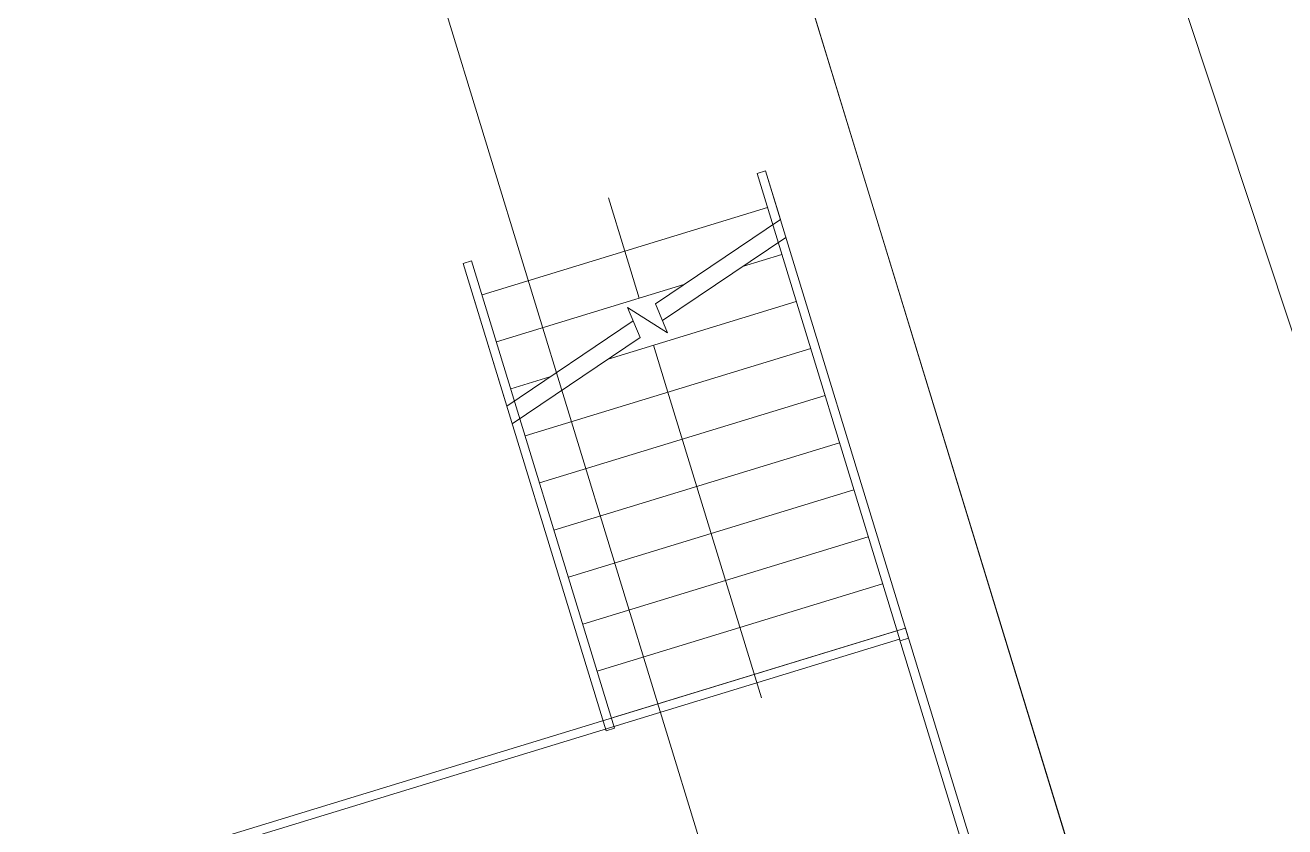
# Model space of a CAD drawing. Header units: metres. Extents: x 0 to 551036, y 0 to 1845929.
# Drawn here: x 547529.72 to 547536.9, y 1841950.56 to 1841955.12 of the extents above; entities that cross this region are included whole.
import ezdxf

# ---------------------------------------------------------------- set-up
doc = ezdxf.new("R2010")
doc.units = ezdxf.units.M
doc.header["$MEASUREMENT"] = 0
doc.linetypes.add('DGN Style 2', pattern=[126.567841, 75.940705, -50.627136])
for name, color, linetype, lineweight in [('_0', 7, 'Continuous', 0), ('C-TINN-BNDY', 7, 'Continuous', 0), ('Level 1', 7, 'Continuous', 0), ('Level 30', 7, 'Continuous', 0), ('Level 61', 7, 'Continuous', 0)]:
    doc.layers.add(name, color=color, linetype=linetype, lineweight=lineweight)

# ---------------------------------------------------------------- blocks, each defined once
blk = doc.blocks.new('C Room')
for p, q in [((353262.3, 68216, 0), (325428.7, 68216, 0)), ((325428.7, 67716, 0), (325428.7, 68216, 0)), ((346269, 59821.4, 0), (343695, 68216, 0)), ((353262.3, 68216, 0), (344762.4, 68216, 0)), ((347299.6, 59920.1, 0), (344762.4, 68216, 0)), ((353262.3, 67716, 0), (353262.3, 68216, 0)), ((353262.3, 67716, 0), (325428.7, 67716, 0)), ((328828.7, 50716, 0), (328828.7, 67716, 0)), ((331628.7, 50716, 0), (331628.7, 67716, 0)), ((334428.7, 50716, 0), (334428.7, 67716, 0)), ((337228.7, 50716, 0), (337228.7, 67716, 0)), ((340028.7, 50716, 0), (340028.7, 67716, 0)), ((342828.7, 50716, 0), (342828.7, 67716, 0)), ((345628.7, 65383.5, 0), (345628.7, 67716, 0)), ((348428.7, 56553.9, 0), (348428.7, 67716, 0)), ((351228.7, 50716, 0), (351228.7, 67716, 0)), ((345628.7, 50716, 0), (345628.7, 61909.6, 0)), ((346082, 58253.6, 0), (348128.2, 59999.5, 0)), ((348128.2, 59999.5, 0), (346269, 59821.4, 0)), ((347858.2, 58423.8, 0), (346082, 58253.6, 0)), ((349295, 50216, 0), (346827.7, 58325.1, 0)), ((350362.4, 50216, 0), (347858.2, 58423.8, 0)), ((348428.7, 50716, 0), (348428.7, 53063.1, 0)), ((325428.7, 50216, 0), (325428.7, 50716, 0)), ((353262.3, 50716, 0), (325428.7, 50716, 0)), ((353262.3, 50216, 0), (325428.7, 50216, 0)), ((353262.3, 50216, 0), (350362.4, 50216, 0)), ((353262.3, 50216, 0), (353262.3, 50716, 0))]:
    blk.add_line(p, q)
at = {"color": 6, "elevation": 0, "flags": 128}
for points in [[(326028.7, 230716), (326028.7, 50216), (60528.7, 50216)], [(325528.7, 230716), (325528.7, 50716), (61028.7, 50716)]]:
    blk.add_lwpolyline(points, dxfattribs=at)
at = {"elevation": 0, "flags": 128}
for points in [[(326028.7, 50816), (326028.7, 67616)], [(324628.7, 59216), (342628.7, 59216), (345628.7, 59216)], [(354419.3, 59216), (351224.5, 59216), (348428.7, 59216)]]:
    blk.add_lwpolyline(points, dxfattribs=at)
blk = doc.blocks.new('Substation')
at = {"layer": 'Level 61', "color": 4, "elevation": 0, "flags": 128}
blk.add_lwpolyline([(3139659.324, 2123583.794), (3139659.324, 2123395.794), (3138439.324, 2123395.794), (3138439.324, 2124608.804), (3139659.324, 2124608.804), (3139659.324, 2123643.794)], dxfattribs=at)
at = {"xscale": 0.001, "yscale": 0.001, "zscale": 0.001}
blk.add_blockref('C Room', (3138691.296, 2123350.828, 0), dxfattribs=at)

msp = doc.modelspace()

# ---------------------------------------------------------------- linework, layer by layer
at = {"layer": 'C-TINN-BNDY', "color": 34, "linetype": 'Continuous', "lineweight": 13, "flags": 128}
msp.add_lwpolyline([(547523.92211, 1841994.95177), (547526.13236, 1841988.15037), (547527.1123, 1841985.12166), (547529.67677, 1841977.19565), (547530.22742, 1841975.26859), (547532.09621, 1841968.72846), (547533.14196, 1841965.35414), (547535.62688, 1841957.3361), (547536.23693, 1841955.49491), (547539.48786, 1841945.68339), (547542.73879, 1841935.87187), (547544.93139, 1841929.25447), (547545.97977, 1841926.0573), (547549.20011, 1841916.23642), (547552.42045, 1841906.41554)], dxfattribs=at)

# ---------------------------------------------------------------- next in the draw order: block references
at = {"layer": '_0', "xscale": 0.1, "yscale": 0.1, "zscale": 0.1, "rotation": 107.0123114188912}
msp.add_blockref('Substation', (842423.72785, 1603911.5666), dxfattribs=at)

# ---------------------------------------------------------------- next in the draw order: linework, layer by layer
at = {"layer": 'Level 1', "color": 7, "linetype": 'DGN Style 2', "flags": 128}
msp.add_lwpolyline([(547549.65226, 1841897.89963), (547515.12807, 1842010.73616), (547402.95994, 1841976.41657), (547437.48403, 1841863.58004), (547549.65226, 1841897.89963)], close=True, dxfattribs=at)
at = {"layer": 'Level 30', "color": 1, "flags": 128}
msp.add_lwpolyline([(547552.1499, 1841896.5723), (547516.4554, 1842013.2338), (547400.4623, 1841977.7439), (547436.1567, 1841861.0824), (547552.1499, 1841896.5723)], dxfattribs=at)

doc.saveas('drawing.dxf')
